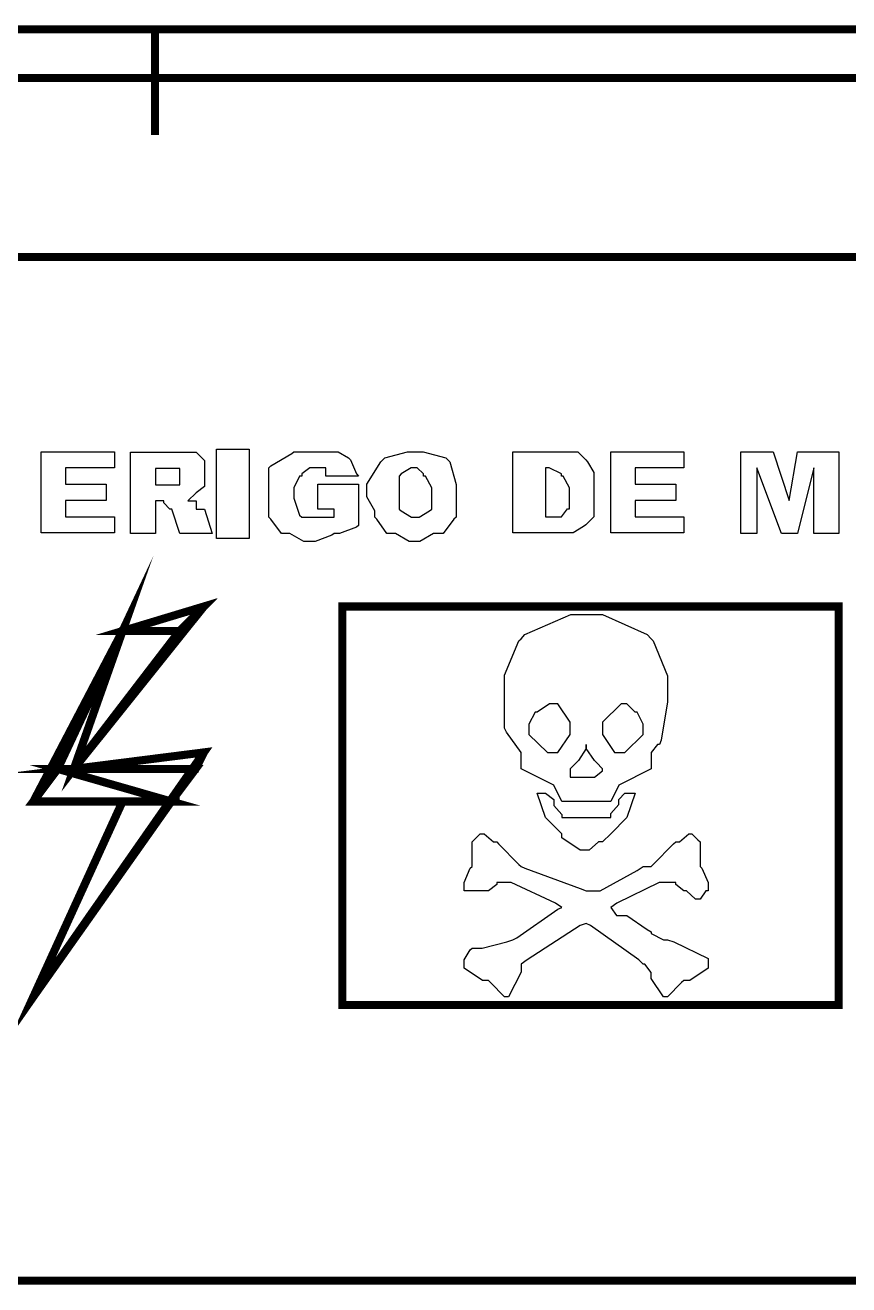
# Model space of a CAD drawing. Extents: x 219 to 1226, y 175 to 465.
# Drawn here: x 338.01 to 342.3, y 232.62 to 239.19 of the extents above; entities that cross this region are included whole.
import ezdxf

# ---------------------------------------------------------------- set-up
doc = ezdxf.new("R2010")
doc.units = 0
doc.header["$MEASUREMENT"] = 0
doc.layers.add('C00-00-00-BLACK', color=7, linetype='Continuous')
doc.layers.add('CFF-00-00', color=1, linetype='Continuous')

msp = doc.modelspace()

# ---------------------------------------------------------------- linework, layer by layer
at = {"layer": 'C00-00-00-BLACK', "const_width": 0.0423}
for points in [[(326.4321, 239.1656), (345.5591, 239.1656)], [(338.6871, 239.1656), (338.6871, 238.6136)], [(330.1201, 238.9116), (345.5591, 238.9116)], [(330.1201, 238.9116), (345.5591, 238.9116)], [(341.2751, 232.6396), (337.2031, 232.6396)], [(341.4021, 232.6396), (337.2881, 232.6396)]]:
    msp.add_lwpolyline(points, dxfattribs=at)
for points in [[(337.3301, 232.6396), (344.5401, 232.6396), (344.5401, 237.9776), (337.3301, 237.9776), (337.3301, 232.6396)], [(338.5181, 236.0276), (338.2641, 235.3086), (338.1801, 235.3086), (338.5181, 236.0276)], [(338.9421, 236.1556), (338.8151, 236.0276), (338.5181, 236.0276), (338.9421, 236.1556)], [(338.9421, 236.1556), (338.2641, 235.3086), (338.9421, 235.3946), (338.0531, 234.1206), (338.5181, 235.1386), (338.0531, 235.1386), (338.5181, 236.0276), (338.9421, 236.1556)], [(339.6641, 236.1556), (339.6641, 234.0776), (342.2521, 234.0776), (342.2521, 236.1556), (339.6641, 236.1556)], [(338.8151, 236.0276), (338.5181, 236.0276), (338.2641, 235.3086), (338.8151, 236.0276)], [(338.9421, 235.3946), (338.8991, 235.3086), (338.2641, 235.3086), (338.9421, 235.3946)], [(338.1801, 235.3086), (338.7721, 235.1386), (338.0531, 235.1386), (338.1801, 235.3086)], [(338.8991, 235.3086), (338.1801, 235.3086), (338.7721, 235.1386), (338.8991, 235.3086)], [(338.5181, 235.1386), (338.7721, 235.1386), (338.0531, 234.1206), (338.5181, 235.1386)], [(338.0531, 235.1386), (338.5181, 235.1386), (338.5601, 235.1386), (338.0531, 235.1386)], [(338.5181, 235.1386), (338.7721, 235.1386), (338.8151, 235.1386), (338.5181, 235.1386)], [(338.7721, 235.1386), (338.8151, 235.1386), (338.5181, 235.1386), (338.7721, 235.1386)]]:
    msp.add_lwpolyline(points, close=True, dxfattribs=at)
at = {"layer": 'C00-00-00-BLACK'}
for points in [[(338.9421, 236.1556), (338.8151, 236.0276), (338.5181, 236.0276), (338.9421, 236.1556)], [(341.1061, 235.2246), (341.0641, 235.1386), (341.0311, 235.1386), (340.9601, 235.1386), (340.9361, 235.1386), (340.9141, 235.1386), (340.8671, 235.1386), (340.8521, 235.1386), (340.8521, 235.1386), (340.8091, 235.1386), (340.8091, 235.1386), (340.7671, 235.2246), (340.5961, 235.3086), (340.5961, 235.3946), (340.5961, 235.3946), (340.5201, 235.5006), (340.5101, 235.5206), (340.5101, 235.5746), (340.5101, 235.6926), (340.5101, 235.7316), (340.5101, 235.7966), (340.5851, 235.9766), (340.5961, 235.9866), (340.6161, 236.0086), (340.8561, 236.1136), (340.9361, 236.1136), (341.0201, 236.1136), (341.2531, 236.0086), (341.2751, 235.9866), (341.2841, 235.9766), (341.3601, 235.7936), (341.3601, 235.7316), (341.3601, 235.6586), (341.3271, 235.4576), (341.3181, 235.4356), (341.3071, 235.4356), (341.2751, 235.3946), (341.2751, 235.3946), (341.2751, 235.3086), (341.1061, 235.2246)], [(338.5181, 236.0276), (338.2641, 235.3086), (338.1801, 235.3086), (338.5181, 236.0276)], [(338.8151, 236.0276), (338.5181, 236.0276), (338.2641, 235.3086), (338.8151, 236.0276)], [(340.6371, 235.5206), (340.6371, 235.4886), (340.7331, 235.3946), (340.7671, 235.3946), (340.7871, 235.3946), (340.8521, 235.4886), (340.8521, 235.5206), (340.8521, 235.5526), (340.7871, 235.6476), (340.7671, 235.6476), (340.7441, 235.6476), (340.6801, 235.6046), (340.6801, 235.6046), (340.6691, 235.6046), (340.6371, 235.5426), (340.6371, 235.5206)], [(341.0211, 235.5206), (341.0211, 235.4886), (341.0831, 235.3946), (341.1061, 235.3946), (341.1371, 235.3946), (341.2321, 235.4886), (341.2321, 235.5206), (341.2321, 235.5426), (341.2011, 235.6046), (341.1911, 235.6046), (341.1911, 235.6046), (341.1481, 235.6476), (341.1481, 235.6476), (341.1171, 235.6476), (341.0211, 235.5526), (341.0211, 235.5206)], [(340.9361, 235.4356), (340.9361, 235.4146), (340.8951, 235.3516), (340.8951, 235.3516), (340.8951, 235.3516), (340.8521, 235.3086), (340.8521, 235.3086), (340.8521, 235.3086), (340.8521, 235.2656), (340.8521, 235.2656), (340.8521, 235.2656), (340.8951, 235.2656), (340.8951, 235.2656), (340.8951, 235.2656), (340.9361, 235.2656), (340.9361, 235.2656), (340.9361, 235.2656), (340.9791, 235.2656), (340.9791, 235.2656), (340.9791, 235.2656), (341.0211, 235.2986), (341.0211, 235.3086), (341.0211, 235.3086), (340.9891, 235.3416), (340.9791, 235.3516), (340.9791, 235.3516), (340.9361, 235.4146), (340.9361, 235.4356)], [(338.9421, 235.3946), (338.8991, 235.3086), (338.2641, 235.3086), (338.9421, 235.3946)], [(338.1801, 235.3086), (338.7721, 235.1386), (338.0531, 235.1386), (338.1801, 235.3086)], [(338.8991, 235.3086), (338.1801, 235.3086), (338.7721, 235.1386), (338.8991, 235.3086)], [(341.1911, 235.1816), (341.1481, 235.0546), (341.0641, 234.9696), (341.0641, 234.9696), (341.0211, 234.9276), (341.0211, 234.9276), (340.9991, 234.9276), (340.9511, 234.8856), (340.9361, 234.8856), (340.9041, 234.8856), (340.8091, 234.9486), (340.8091, 234.9696), (340.7231, 235.0546), (340.6801, 235.1816), (340.7231, 235.1816), (340.7231, 235.1816), (340.7671, 235.1496), (340.7671, 235.1386), (340.7671, 235.1186), (340.8091, 235.0716), (340.8091, 235.0546), (340.8411, 235.0546), (340.9111, 235.0546), (340.9361, 235.0546), (340.9681, 235.0546), (341.0391, 235.0546), (341.0641, 235.0546), (341.0641, 235.0766), (341.1061, 235.1236), (341.1061, 235.1386), (341.1061, 235.1496), (341.1371, 235.1816), (341.1481, 235.1816), (341.1911, 235.1816)], [(338.0531, 235.1386), (338.5181, 235.1386), (338.5601, 235.1386), (338.0531, 235.1386)], [(338.5181, 235.1386), (338.7721, 235.1386), (338.0531, 234.1206), (338.5181, 235.1386)], [(338.5181, 235.1386), (338.7721, 235.1386), (338.8151, 235.1386), (338.5181, 235.1386)], [(338.7721, 235.1386), (338.8151, 235.1386), (338.5181, 235.1386), (338.7721, 235.1386)], [(340.9361, 234.6736), (341.0091, 234.6736), (341.2011, 234.7796), (341.2321, 234.7996), (341.2321, 234.7996), (341.2641, 234.7996), (341.2751, 234.7996), (341.2841, 234.8106), (341.3911, 234.9186), (341.4021, 234.9276), (341.4221, 234.9276), (341.4711, 234.9696), (341.4871, 234.9696), (341.4871, 234.9696), (341.5181, 234.9396), (341.5291, 234.9276), (341.5291, 234.9276), (341.5291, 234.8966), (341.5291, 234.8856), (341.5291, 234.8856), (341.5291, 234.8226), (341.5291, 234.7996), (341.5381, 234.7906), (341.5711, 234.7156), (341.5711, 234.7156), (341.5711, 234.7156), (341.5711, 234.6736), (341.5711, 234.6736), (341.5601, 234.6736), (341.5291, 234.6296), (341.5291, 234.6296), (341.5061, 234.6296), (341.4591, 234.6736), (341.4451, 234.6736), (341.4451, 234.6736), (341.4021, 234.7066), (341.4021, 234.7156), (341.3161, 234.7156), (341.0961, 234.6086), (341.0641, 234.5866), (341.0641, 234.5866), (341.0941, 234.5436), (341.1061, 234.5436), (341.1471, 234.5436), (341.2531, 234.4706), (341.2751, 234.4596), (341.2751, 234.4496), (341.3381, 234.4166), (341.3601, 234.4166), (341.3921, 234.4076), (341.5711, 234.3206), (341.5711, 234.2906), (341.5711, 234.2696), (341.4761, 234.2046), (341.4451, 234.2046), (341.4331, 234.1946), (341.3601, 234.1206), (341.3601, 234.1206), (341.3381, 234.1206), (341.2751, 234.2156), (341.2751, 234.2476), (341.2751, 234.2476), (341.2421, 234.2906), (341.2321, 234.2906), (341.2101, 234.3126), (340.9571, 234.4926), (340.9361, 234.5026), (340.9041, 234.4926), (340.6271, 234.3126), (340.5961, 234.2906), (340.5961, 234.2486), (340.5311, 234.1206), (340.5101, 234.1206), (340.5101, 234.1206), (340.4361, 234.1946), (340.4261, 234.2046), (340.3941, 234.2046), (340.2991, 234.2696), (340.2991, 234.2906), (340.2991, 234.3126), (340.3301, 234.3646), (340.3411, 234.3746), (340.3931, 234.3746), (340.5211, 234.4076), (340.5531, 234.4166), (340.5741, 234.4276), (340.7871, 234.5766), (340.8091, 234.5866), (340.7761, 234.6086), (340.5451, 234.7156), (340.4691, 234.7156), (340.4691, 234.7066), (340.4261, 234.6736), (340.4261, 234.6736), (340.4261, 234.6736), (340.3831, 234.6736), (340.3831, 234.6736), (340.3611, 234.6736), (340.3141, 234.6736), (340.2991, 234.6736), (340.2991, 234.6736), (340.2991, 234.7066), (340.2991, 234.7156), (340.2991, 234.7156), (340.3301, 234.7906), (340.3411, 234.7996), (340.3411, 234.8226), (340.3411, 234.8856), (340.3411, 234.8856), (340.3411, 234.8856), (340.3411, 234.9276), (340.3411, 234.9276), (340.3411, 234.9276), (340.3831, 234.9696), (340.3831, 234.9696), (340.4041, 234.9696), (340.4521, 234.9276), (340.4691, 234.9276), (340.4781, 234.9186), (340.5851, 234.8106), (340.5961, 234.7996), (340.6161, 234.7906), (340.9041, 234.6846), (340.9361, 234.6736)]]:
    msp.add_lwpolyline(points, close=True, dxfattribs=at)
at = {"layer": 'CFF-00-00'}
for points in [[(338.0941, 236.9626), (338.4761, 236.9626), (338.4761, 236.8786), (338.2211, 236.8786), (338.2211, 236.7926), (338.4331, 236.7926), (338.4331, 236.7086), (338.2211, 236.7086), (338.2211, 236.6236), (338.4761, 236.6236), (338.4761, 236.5396), (338.0941, 236.5396), (338.0941, 236.9626)], [(338.5601, 236.5366), (338.5601, 236.9596), (338.7751, 236.9596), (338.8071, 236.9596), (338.8771, 236.9596), (338.9021, 236.9596), (338.9021, 236.9596), (338.9341, 236.9276), (338.9451, 236.9166), (338.9451, 236.9166), (338.9451, 236.8546), (338.9451, 236.8326), (338.9451, 236.8326), (338.9451, 236.7896), (338.9451, 236.7896), (338.9451, 236.7806), (338.9021, 236.7486), (338.9021, 236.7486), (338.9021, 236.7486), (338.8591, 236.7056), (338.8591, 236.7056), (338.8591, 236.7056), (338.8911, 236.7056), (338.9021, 236.7056), (338.9021, 236.7056), (338.9021, 236.6746), (338.9021, 236.6626), (338.9021, 236.6626), (338.9451, 236.6626), (338.9451, 236.6626), (338.9861, 236.5366), (338.8161, 236.5366), (338.7751, 236.6626), (338.7641, 236.6626), (338.7331, 236.6966), (338.7331, 236.7056), (338.7331, 236.7056), (338.6991, 236.7056), (338.6901, 236.7056), (338.6901, 236.7056), (338.6901, 236.5366), (338.5601, 236.5366)], [(339.0081, 236.9756), (339.1781, 236.9756), (339.1781, 236.5106), (339.0081, 236.5106), (339.0081, 236.9756)], [(339.5371, 236.6626), (339.5371, 236.7926), (339.7481, 236.7926), (339.7481, 236.5786), (339.7371, 236.5696), (339.6501, 236.5366), (339.6211, 236.5366), (339.6101, 236.5266), (339.5231, 236.4936), (339.4951, 236.4936), (339.4631, 236.4936), (339.3911, 236.5366), (339.3681, 236.5366), (339.3461, 236.5366), (339.2911, 236.6106), (339.2801, 236.6206), (339.2801, 236.6536), (339.2801, 236.7276), (339.2801, 236.7516), (339.2801, 236.7826), (339.2801, 236.8546), (339.2801, 236.8786), (339.2911, 236.8896), (339.4001, 236.9526), (339.4111, 236.9626), (339.4111, 236.9626), (339.5051, 236.9626), (339.5371, 236.9626), (339.5581, 236.9626), (339.6211, 236.9626), (339.6211, 236.9626), (339.6421, 236.9626), (339.6961, 236.9306), (339.7071, 236.9196), (339.7071, 236.9196), (339.7371, 236.8466), (339.7481, 236.8356), (339.5781, 236.8356), (339.5781, 236.8356), (339.5781, 236.8786), (339.5781, 236.8786), (339.5571, 236.8786), (339.5101, 236.8786), (339.4951, 236.8786), (339.4951, 236.8786), (339.4521, 236.8466), (339.4521, 236.8356), (339.4411, 236.8356), (339.4111, 236.7736), (339.4111, 236.7516), (339.4111, 236.7196), (339.4411, 236.6316), (339.4521, 236.6206), (339.4521, 236.6206), (339.5151, 236.6206), (339.5371, 236.6206), (339.5371, 236.6206), (339.5681, 236.6206), (339.5781, 236.6206), (339.5781, 236.6206), (339.6101, 236.6206), (339.6211, 236.6206), (339.6211, 236.6626), (339.5371, 236.6626)], [(339.7911, 236.7516), (339.7911, 236.7936), (339.8641, 236.9096), (339.8751, 236.9196), (339.8851, 236.9306), (340.0041, 236.9626), (340.0441, 236.9626), (340.0861, 236.9626), (340.2031, 236.9306), (340.2141, 236.9196), (340.2241, 236.9096), (340.2571, 236.7916), (340.2571, 236.7516), (340.2571, 236.7196), (340.2571, 236.6456), (340.2571, 236.6206), (340.2461, 236.6106), (340.1891, 236.5366), (340.1711, 236.5366), (340.1391, 236.5366), (340.0681, 236.4936), (340.0441, 236.4936), (340.0131, 236.4936), (339.9411, 236.5366), (339.9171, 236.5366), (339.8961, 236.5366), (339.8431, 236.6106), (339.8341, 236.6206), (339.8341, 236.6536), (339.7911, 236.7276), (339.7911, 236.7516)], [(340.5531, 236.9626), (340.7651, 236.9626), (340.7971, 236.9626), (340.8671, 236.9626), (340.8921, 236.9626), (340.8921, 236.9626), (340.9331, 236.9196), (340.9331, 236.9196), (340.9431, 236.9096), (340.9761, 236.8546), (340.9761, 236.8356), (340.9761, 236.8146), (340.9761, 236.7676), (340.9761, 236.7516), (340.9761, 236.7196), (340.9761, 236.6476), (340.9761, 236.6236), (340.9761, 236.6236), (340.9331, 236.5816), (340.9331, 236.5816), (340.9221, 236.5726), (340.8671, 236.5396), (340.8491, 236.5396), (340.8491, 236.5396), (340.7861, 236.5396), (340.7651, 236.5396), (340.5531, 236.5396), (340.5531, 236.9626)], [(341.0641, 236.9626), (341.4451, 236.9626), (341.4451, 236.8786), (341.1911, 236.8786), (341.1911, 236.7926), (341.4021, 236.7926), (341.4021, 236.7086), (341.1911, 236.7086), (341.1911, 236.6236), (341.4451, 236.6236), (341.4451, 236.5396), (341.0641, 236.5396), (341.0641, 236.9626)], [(341.7411, 236.9626), (341.9101, 236.9626), (341.9941, 236.7086), (342.0371, 236.9626), (342.2521, 236.9626), (342.2521, 236.5366), (342.1221, 236.5366), (342.1221, 236.8786), (342.0371, 236.5366), (341.9531, 236.5366), (341.8251, 236.8786), (341.8251, 236.5366), (341.7411, 236.5366), (341.7411, 236.9626)], [(338.6901, 236.7896), (338.7331, 236.7896), (338.7331, 236.7896), (338.7751, 236.7896), (338.7751, 236.7896), (338.7751, 236.7896), (338.8161, 236.7896), (338.8161, 236.7896), (338.8161, 236.7896), (338.8161, 236.8326), (338.8161, 236.8326), (338.8161, 236.8326), (338.8161, 236.8756), (338.8161, 236.8756), (338.7951, 236.8756), (338.7481, 236.8756), (338.7331, 236.8756), (338.6901, 236.8756), (338.6901, 236.7896)], [(339.9601, 236.7516), (339.9601, 236.7296), (339.9601, 236.6626), (339.9601, 236.6626), (339.9701, 236.6536), (340.0251, 236.6206), (340.0441, 236.6206), (340.0651, 236.6206), (340.1191, 236.6536), (340.1301, 236.6626), (340.1301, 236.6626), (340.1301, 236.7296), (340.1301, 236.7516), (340.1301, 236.7736), (340.0971, 236.8356), (340.0871, 236.8356), (340.0871, 236.8466), (340.0541, 236.8786), (340.0441, 236.8786), (340.0221, 236.8786), (339.9701, 236.8466), (339.9601, 236.8356), (339.9601, 236.8356), (339.9601, 236.7736), (339.9601, 236.7516)], [(340.7231, 236.8786), (340.7231, 236.6236), (340.7231, 236.6236), (340.7431, 236.6236), (340.8061, 236.6236), (340.8061, 236.6236), (340.8061, 236.6236), (340.8381, 236.6656), (340.8491, 236.6656), (340.8491, 236.6656), (340.8491, 236.7306), (340.8491, 236.7516), (340.8491, 236.7736), (340.8161, 236.8356), (340.8061, 236.8356), (340.8061, 236.8466), (340.7431, 236.8786), (340.7231, 236.8786), (340.7231, 236.8786)]]:
    msp.add_lwpolyline(points, close=True, dxfattribs=at)

doc.saveas('drawing.dxf')
